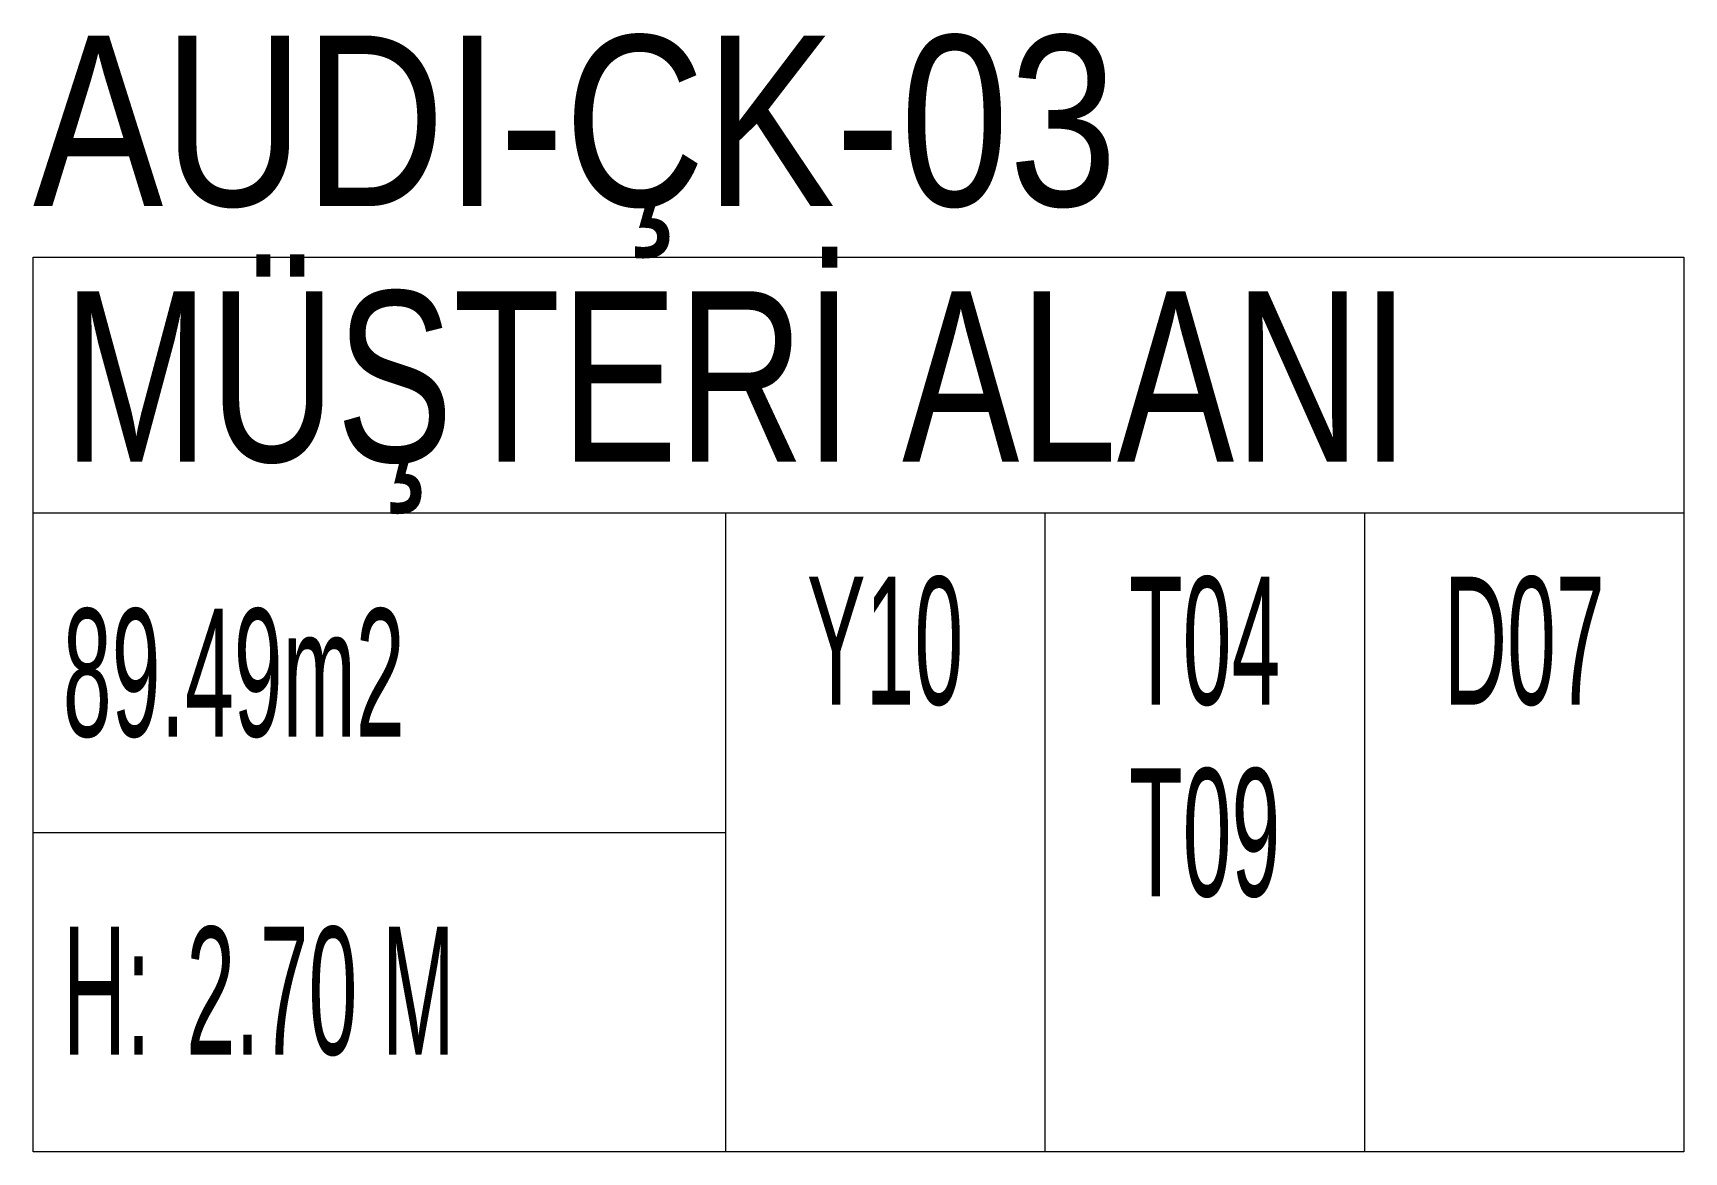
# Model space of a CAD drawing. Extents: x -2749 to 23780, y -1311 to 8245.
# Drawn here: x 20819.2 to 20916.1, y 2498 to 2563.6 of the extents above; entities that cross this region are included whole.
import ezdxf
from ezdxf.enums import TextEntityAlignment as Align

# ---------------------------------------------------------------- set-up
doc = ezdxf.new("R2010")
doc.units = 0
doc.header["$MEASUREMENT"] = 0
doc.layers.get('0').update_dxf_attribs({"color": 9, "lineweight": 9})
doc.layers.add('21', color=9, linetype='Continuous', lineweight=9)
doc.styles.add('Arial', font='arial.ttf', dxfattribs={"height": 2.5})
doc.styles.add('MuuM_TEXT-STANDART', font='ARIALN.TTF')

# ---------------------------------------------------------------- blocks, each defined once
blk = doc.blocks.new('0_roomno2-flat-2')
at = {"layer": '21'}
blk.add_lwpolyline([(96.875, -52.5), (0, -52.5), (0, 0), (96.875, 0)], close=True, dxfattribs=at)
for points in [[(0, -15), (96.875, -15)], [(40.625, -15), (40.625, -52.5)], [(59.375, -15), (59.375, -52.5)], [(78.125, -15), (78.125, -52.5)], [(0, -33.75), (40.625, -33.75)]]:
    blk.add_lwpolyline(points, dxfattribs=at)
at = {"layer": '21', "style": 'MuuM_TEXT-STANDART', "width": 0.6}
blk.add_text('H:', height=7.5, dxfattribs=at).set_placement((1.75, -43.04), align=Align.MIDDLE_LEFT)
at = {"layer": '21', "style": 'Arial'}
blk.add_attdef('ODANO', (0, 5.85), '', height=10, dxfattribs=at)
blk.add_attdef('MEKANADI', text='', height=10, dxfattribs=at).set_placement((1.75, -15), align=Align.BOTTOM_LEFT)
at = {"layer": '21', "style": 'MuuM_TEXT-STANDART', "width": 0.6}
for tag, p in [('YER01', (50, -22.5)), ('TAVAN01', (68.75, -22.5)), ('DUVAR01', (87.5, -22.5)), ('YER02', (50, -33.75)), ('TAVAN02', (68.75, -33.75)), ('DUVAR02', (87.5, -33.75)), ('YER03', (50, -45)), ('TAVAN03', (68.75, -45)), ('DUVAR03', (87.5, -45))]:
    blk.add_attdef(tag, text='', height=7.5, dxfattribs=at).set_placement(p, align=Align.MIDDLE_CENTER)
for tag, p in [('M2', (1.75, -24.375)), ('TEMIZTAVANYUKSEKLIGI', (9, -43.04))]:
    blk.add_attdef(tag, text='', height=7.5, dxfattribs=at).set_placement(p, align=Align.MIDDLE_LEFT)
blk = doc.blocks.new('ÇATI KATI PLANI')
ref = blk.add_blockref('0_roomno2-flat-2', (20819.211, 2550.465))
ref.add_attrib('ODANO', 'AUDI-ÇK-03', dxfattribs={"layer": '21', "height": 10, "style": 'MuuM_TEXT-STANDART'}).set_placement((20819.211, 2550.465), align=Align.BOTTOM_LEFT)
ref.add_attrib('MEKANADI', 'MÜŞTERİ ALANI', dxfattribs={"layer": '21', "height": 10, "style": 'MuuM_TEXT-STANDART', "width": 0.9}).set_placement((20820.961, 2535.465), align=Align.BOTTOM_LEFT)
ref.add_attrib('M2', '89.49m2', dxfattribs={"layer": '21', "height": 7.5, "style": 'MuuM_TEXT-STANDART', "width": 0.6}).set_placement((20820.961, 2526.09), align=Align.MIDDLE_LEFT)
ref.add_attrib('TEMIZTAVANYUKSEKLIGI', '2.70 M', dxfattribs={"layer": '21', "height": 7.5, "style": 'MuuM_TEXT-STANDART', "width": 0.6}).set_placement((20828.211, 2507.425), align=Align.MIDDLE_LEFT)
ref.add_attrib('YER01', 'Y10', dxfattribs={"layer": '21', "height": 7.5, "style": 'MuuM_TEXT-STANDART', "width": 0.6}).set_placement((20869.211, 2527.965), align=Align.MIDDLE_CENTER)
ref.add_attrib('TAVAN01', 'T04', dxfattribs={"layer": '21', "height": 7.5, "style": 'MuuM_TEXT-STANDART', "width": 0.6}).set_placement((20887.961, 2527.965), align=Align.MIDDLE_CENTER)
ref.add_attrib('DUVAR01', 'D07', dxfattribs={"layer": '21', "height": 7.5, "style": 'MuuM_TEXT-STANDART', "width": 0.6}).set_placement((20906.711, 2527.965), align=Align.MIDDLE_CENTER)
ref.add_attrib('TAVAN02', 'T09', dxfattribs={"layer": '21', "height": 7.5, "style": 'MuuM_TEXT-STANDART', "width": 0.6}).set_placement((20887.961, 2516.715), align=Align.MIDDLE_CENTER)

msp = doc.modelspace()

# ---------------------------------------------------------------- block references
msp.add_blockref('ÇATI KATI PLANI', (0, 0))

doc.saveas('drawing.dxf')
